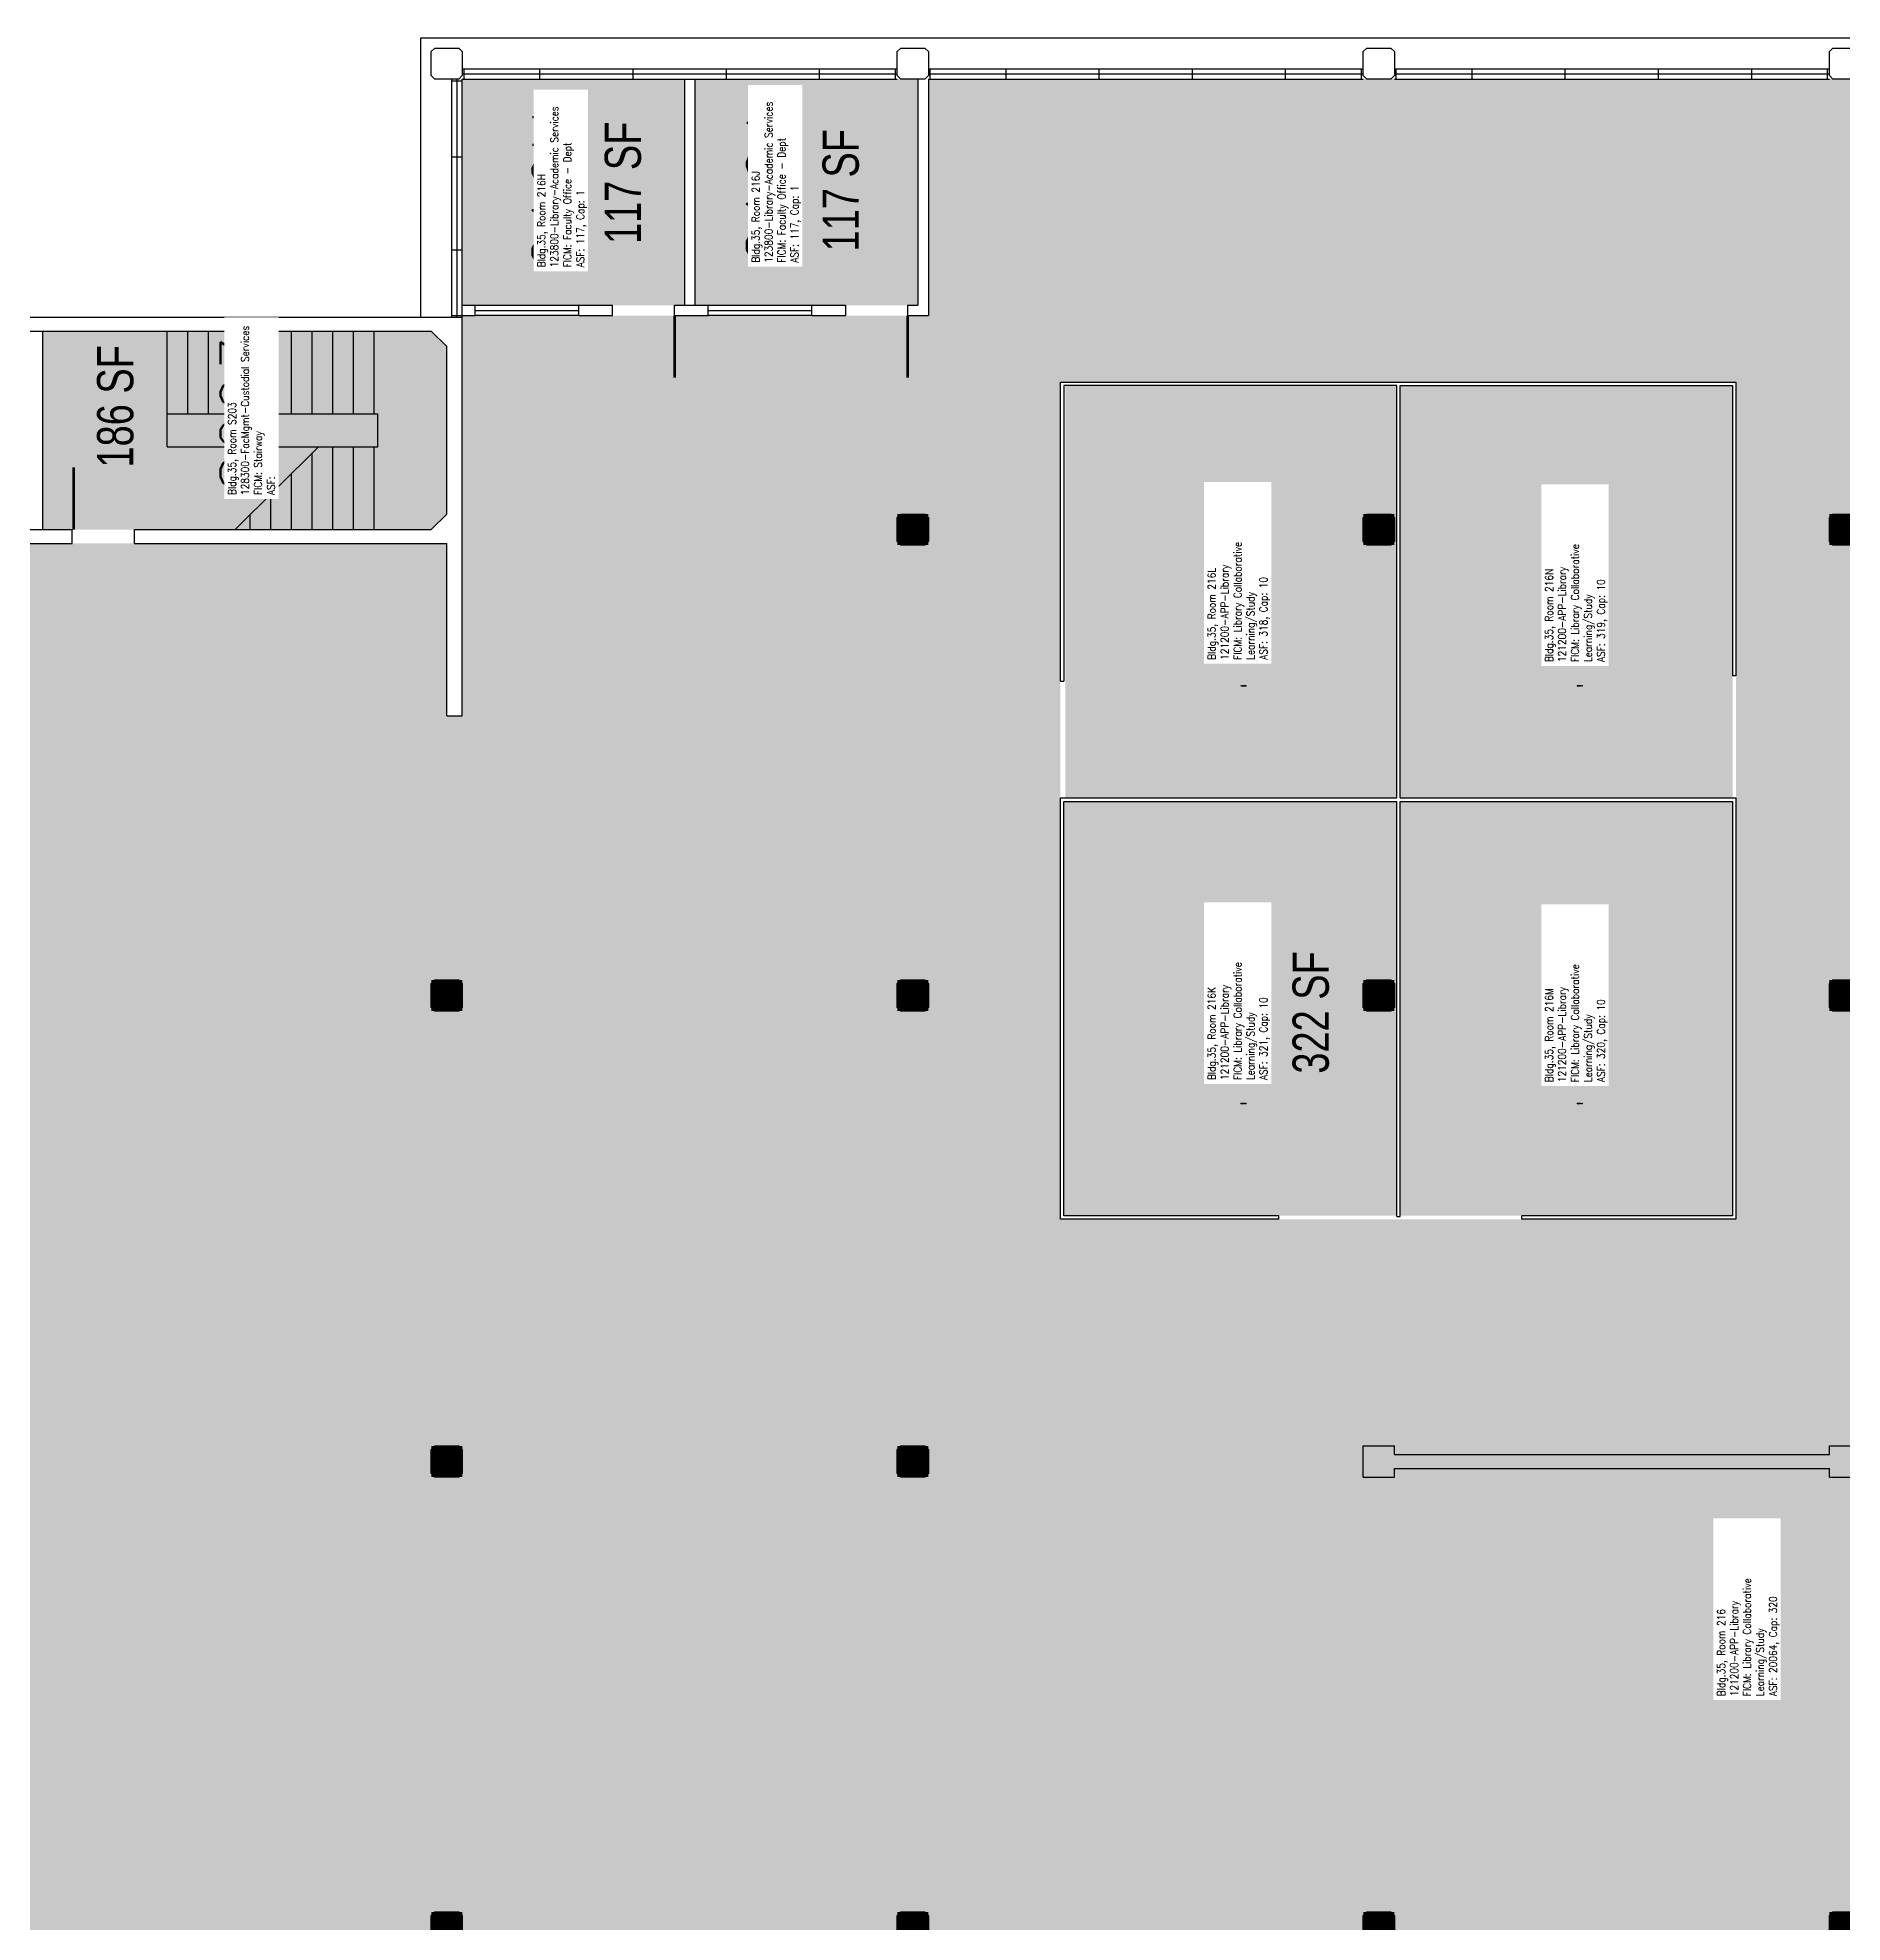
# Model space of a CAD drawing. Header units: inches. Extents: x -234 to 3525, y 0 to 2715.
# Drawn here: x 843 to 1889, y 1623 to 2715 of the extents above; entities that cross this region are included whole.
import ezdxf
from ezdxf.enums import TextEntityAlignment as Align

# ---------------------------------------------------------------- set-up
doc = ezdxf.new("R2010")
doc.units = ezdxf.units.IN
doc.header["$LTSCALE"] = 10
doc.header["$MEASUREMENT"] = 0
doc.layers.get('0').update_dxf_attribs({"linetype": 'CONTINUOUS'})
for name, color, linetype in [('A-COL', 5, 'CONTINUOUS'), ('A-COL-PATT', 7, 'CONTINUOUS'), ('A-DOOR', 2, 'CONTINUOUS'), ('A-FLOR', 3, 'CONTINUOUS'), ('A-GLAZ', 1, 'CONTINUOUS'), ('A-GLAZ-SILL', 2, 'CONTINUOUS'), ('A-IDEN-RNUM', 7, 'CONTINUOUS'), ('A-IDEN-SNUM', 4, 'CONTINUOUS'), ('A-IDEN-VNUM', 4, 'CONTINUOUS'), ('A-ROOF', 2, 'CONTINUOUS'), ('A-WALL', 5, 'CONTINUOUS'), ('AREA-TEXT', 3, 'CONTINUOUS'), ('Rooms-Category-Color', 7, 'CONTINUOUS'), ('Rooms-College-Color', 7, 'CONTINUOUS'), ('Rooms-Department-Color', 7, 'CONTINUOUS'), ('Rooms-Division-Color', 7, 'CONTINUOUS'), ('Rooms-Information', 7, 'CONTINUOUS')]:
    doc.layers.add(name, color=color, linetype=linetype)
doc.styles.add('AREA', font='arial.ttf', dxfattribs={"width": 0.75, "height": 21})
doc.styles.add('ROOMSNUMBER', font='TXT.SHX', dxfattribs={"height": 0.03})
doc.styles.add('ROOMVNUMBER', font='simplex.shx', dxfattribs={"width": 0.85})

# ---------------------------------------------------------------- blocks, each defined once
blk = doc.blocks.new('COL')
at = {"layer": 'A-COL'}
blk.add_lwpolyline([(9, 7), (9, -7), (7, -9), (-7, -9), (-9, -7), (-9, 7), (-7, 9), (7, 9)], close=True, dxfattribs=at)
at = {"layer": 'A-COL-PATT', "const_width": 18}
blk.add_lwpolyline([(0, 9), (0, -9)], dxfattribs=at)

msp = doc.modelspace()

# ---------------------------------------------------------------- hatches: boundary and pattern name
at = {"layer": 'Rooms-Category-Color', "true_color": 0x99d7b2}
for points in [[(810, 1079.4), (810, 1620), (702, 1620), (702, 1623), (651, 1623), (651, 1793), (705, 1793), (705, 2256), (810, 2256), (810, 2422), (1080, 2422), (1080, 2322), (1089, 2322), (1089, 2554), (1359, 2554), (1359, 2691), (1620, 2691), (1620, 2515.4), (1435.5, 2515.4), (1435.5, 2030.4), (2340, 2030.4), (2340, 2515.4), (1948.6, 2515.4), (1948.6, 2030.4), (1826.9, 2030.4), (1826.9, 2515.4), (1620.1, 2515.4), (1620.1, 2691), (2421, 2691), (2421, 2322), (2430, 2322), (2430, 2422), (2700, 2422), (2700, 2322), (2709, 2322), (2709, 2691), (3231, 2691), (3231, 2163), (2967, 2163), (2967, 1635), (2808, 1635), (2808, 1893), (2515, 1893), (2515, 1853), (2521, 1853), (2521, 1458), (2808, 1458), (2808, 1627), (2961, 1627), (2961, 1611), (2979, 1611), (2979, 1621), (3231, 1621), (3231, 1611), (3249, 1611), (3249, 1621), (3339, 1621), (3339, 1095), (2963, 1095), (2963, 1343), (2709, 1343), (2709, 1359), (2691, 1359), (2691, 1341), (2695, 1341), (2695, 1089), (2691, 1089), (2691, 1071), (2700, 1071), (2700, 678), (2433, 678), (2433, 813), (2322, 813), (2322, 1515), (918, 1515), (918, 1401), (1077, 1401), (1077, 1353), (1023, 1353), (1023, 1326), (918, 1326), (918, 1158), (1029, 1158), (1029, 1239), (1188, 1239), (1188, 810), (1185, 810), (1185, 672), (1185.1, 543), (810, 543)], [(1630.4, 2274.5), (1438.3, 2274.5), (1438.3, 2513.4), (1630.4, 2513.4)], [(1632.4, 2274.5), (1824.9, 2274.5), (1824.9, 2513.4), (1632.4, 2513.4)], [(1437.5, 2032.4), (1630.4, 2032.4), (1630.4, 2272.5), (1437.5, 2272.5)], [(1824.9, 2032.4), (1632.4, 2032.4), (1632.4, 2272.5), (1824.9, 2272.5)]]:
    msp.add_hatch(color=253, dxfattribs=at).paths.add_polyline_path(points)
at = {"layer": 'Rooms-Category-Color', "true_color": 0xfa9ba3}
for points in [[(1218, 2691), (1089, 2691), (1089, 2560), (1218, 2560)], [(1224, 2560), (1353, 2560), (1353, 2691), (1224, 2691)]]:
    msp.add_hatch(color=241, dxfattribs=at).paths.add_polyline_path(points)
at = {"layer": 'Rooms-Category-Color', "true_color": 0xadadad}
msp.add_hatch(color=253, dxfattribs=at).paths.add_polyline_path([(858.4, 2430), (862, 2430), (863, 2430), (894.4, 2430), (898, 2430), (899, 2430), (1071, 2430), (1080, 2439), (1080, 2536), (1071, 2545), (894.4, 2545), (858.4, 2545), (846, 2545), (846, 2535.2), (846, 2507.2), (846, 2430)])
at = {"layer": 'Rooms-College-Color', "true_color": 0x80bc67}
for points in [[(810, 1079.4), (810, 1620), (702, 1620), (702, 1623), (651, 1623), (651, 1793), (705, 1793), (705, 2256), (810, 2256), (810, 2422), (1080, 2422), (1080, 2322), (1089, 2322), (1089, 2554), (1359, 2554), (1359, 2691), (1620, 2691), (1620, 2515.4), (1435.5, 2515.4), (1435.5, 2030.4), (2340, 2030.4), (2340, 2515.4), (1948.6, 2515.4), (1948.6, 2030.4), (1826.9, 2030.4), (1826.9, 2515.4), (1620.1, 2515.4), (1620.1, 2691), (2421, 2691), (2421, 2322), (2430, 2322), (2430, 2422), (2700, 2422), (2700, 2322), (2709, 2322), (2709, 2691), (3231, 2691), (3231, 2163), (2967, 2163), (2967, 1635), (2808, 1635), (2808, 1893), (2515, 1893), (2515, 1853), (2521, 1853), (2521, 1458), (2808, 1458), (2808, 1627), (2961, 1627), (2961, 1611), (2979, 1611), (2979, 1621), (3231, 1621), (3231, 1611), (3249, 1611), (3249, 1621), (3339, 1621), (3339, 1095), (2963, 1095), (2963, 1343), (2709, 1343), (2709, 1359), (2691, 1359), (2691, 1341), (2695, 1341), (2695, 1089), (2691, 1089), (2691, 1071), (2700, 1071), (2700, 678), (2433, 678), (2433, 813), (2322, 813), (2322, 1515), (918, 1515), (918, 1401), (1077, 1401), (1077, 1353), (1023, 1353), (1023, 1326), (918, 1326), (918, 1158), (1029, 1158), (1029, 1239), (1188, 1239), (1188, 810), (1185, 810), (1185, 672), (1185.1, 543), (810, 543)], [(1218, 2691), (1089, 2691), (1089, 2560), (1218, 2560)], [(1224, 2560), (1353, 2560), (1353, 2691), (1224, 2691)], [(1630.4, 2274.5), (1438.3, 2274.5), (1438.3, 2513.4), (1630.4, 2513.4)], [(1632.4, 2274.5), (1824.9, 2274.5), (1824.9, 2513.4), (1632.4, 2513.4)], [(1437.5, 2032.4), (1630.4, 2032.4), (1630.4, 2272.5), (1437.5, 2272.5)], [(1824.9, 2032.4), (1632.4, 2032.4), (1632.4, 2272.5), (1824.9, 2272.5)]]:
    msp.add_hatch(color=83, dxfattribs=at).paths.add_polyline_path(points)
at = {"layer": 'Rooms-College-Color', "true_color": 0xadadad}
msp.add_hatch(color=253, dxfattribs=at).paths.add_polyline_path([(858.4, 2430), (862, 2430), (863, 2430), (894.4, 2430), (898, 2430), (899, 2430), (1071, 2430), (1080, 2439), (1080, 2536), (1071, 2545), (894.4, 2545), (858.4, 2545), (846, 2545), (846, 2535.2), (846, 2507.2), (846, 2430)])
at = {"layer": 'Rooms-Department-Color', "true_color": 0x62f98f}
for points in [[(810, 1079.4), (810, 1620), (702, 1620), (702, 1623), (651, 1623), (651, 1793), (705, 1793), (705, 2256), (810, 2256), (810, 2422), (1080, 2422), (1080, 2322), (1089, 2322), (1089, 2554), (1359, 2554), (1359, 2691), (1620, 2691), (1620, 2515.4), (1435.5, 2515.4), (1435.5, 2030.4), (2340, 2030.4), (2340, 2515.4), (1948.6, 2515.4), (1948.6, 2030.4), (1826.9, 2030.4), (1826.9, 2515.4), (1620.1, 2515.4), (1620.1, 2691), (2421, 2691), (2421, 2322), (2430, 2322), (2430, 2422), (2700, 2422), (2700, 2322), (2709, 2322), (2709, 2691), (3231, 2691), (3231, 2163), (2967, 2163), (2967, 1635), (2808, 1635), (2808, 1893), (2515, 1893), (2515, 1853), (2521, 1853), (2521, 1458), (2808, 1458), (2808, 1627), (2961, 1627), (2961, 1611), (2979, 1611), (2979, 1621), (3231, 1621), (3231, 1611), (3249, 1611), (3249, 1621), (3339, 1621), (3339, 1095), (2963, 1095), (2963, 1343), (2709, 1343), (2709, 1359), (2691, 1359), (2691, 1341), (2695, 1341), (2695, 1089), (2691, 1089), (2691, 1071), (2700, 1071), (2700, 678), (2433, 678), (2433, 813), (2322, 813), (2322, 1515), (918, 1515), (918, 1401), (1077, 1401), (1077, 1353), (1023, 1353), (1023, 1326), (918, 1326), (918, 1158), (1029, 1158), (1029, 1239), (1188, 1239), (1188, 810), (1185, 810), (1185, 672), (1185.1, 543), (810, 543)], [(1218, 2691), (1089, 2691), (1089, 2560), (1218, 2560)], [(1224, 2560), (1353, 2560), (1353, 2691), (1224, 2691)], [(1630.4, 2274.5), (1438.3, 2274.5), (1438.3, 2513.4), (1630.4, 2513.4)], [(1632.4, 2274.5), (1824.9, 2274.5), (1824.9, 2513.4), (1632.4, 2513.4)], [(1437.5, 2032.4), (1630.4, 2032.4), (1630.4, 2272.5), (1437.5, 2272.5)], [(1824.9, 2032.4), (1632.4, 2032.4), (1632.4, 2272.5), (1824.9, 2272.5)]]:
    msp.add_hatch(color=91, dxfattribs=at).paths.add_polyline_path(points)
at = {"layer": 'Rooms-Department-Color', "true_color": 0xacacac}
msp.add_hatch(color=253, dxfattribs=at).paths.add_polyline_path([(858.4, 2430), (862, 2430), (863, 2430), (894.4, 2430), (898, 2430), (899, 2430), (1071, 2430), (1080, 2439), (1080, 2536), (1071, 2545), (894.4, 2545), (858.4, 2545), (846, 2545), (846, 2535.2), (846, 2507.2), (846, 2430)])
at = {"layer": 'Rooms-Division-Color', "true_color": 0x62f98f}
for points in [[(810, 1079.4), (810, 1620), (702, 1620), (702, 1623), (651, 1623), (651, 1793), (705, 1793), (705, 2256), (810, 2256), (810, 2422), (1080, 2422), (1080, 2322), (1089, 2322), (1089, 2554), (1359, 2554), (1359, 2691), (1620, 2691), (1620, 2515.4), (1435.5, 2515.4), (1435.5, 2030.4), (2340, 2030.4), (2340, 2515.4), (1948.6, 2515.4), (1948.6, 2030.4), (1826.9, 2030.4), (1826.9, 2515.4), (1620.1, 2515.4), (1620.1, 2691), (2421, 2691), (2421, 2322), (2430, 2322), (2430, 2422), (2700, 2422), (2700, 2322), (2709, 2322), (2709, 2691), (3231, 2691), (3231, 2163), (2967, 2163), (2967, 1635), (2808, 1635), (2808, 1893), (2515, 1893), (2515, 1853), (2521, 1853), (2521, 1458), (2808, 1458), (2808, 1627), (2961, 1627), (2961, 1611), (2979, 1611), (2979, 1621), (3231, 1621), (3231, 1611), (3249, 1611), (3249, 1621), (3339, 1621), (3339, 1095), (2963, 1095), (2963, 1343), (2709, 1343), (2709, 1359), (2691, 1359), (2691, 1341), (2695, 1341), (2695, 1089), (2691, 1089), (2691, 1071), (2700, 1071), (2700, 678), (2433, 678), (2433, 813), (2322, 813), (2322, 1515), (918, 1515), (918, 1401), (1077, 1401), (1077, 1353), (1023, 1353), (1023, 1326), (918, 1326), (918, 1158), (1029, 1158), (1029, 1239), (1188, 1239), (1188, 810), (1185, 810), (1185, 672), (1185.1, 543), (810, 543)], [(1218, 2691), (1089, 2691), (1089, 2560), (1218, 2560)], [(1224, 2560), (1353, 2560), (1353, 2691), (1224, 2691)], [(1630.4, 2274.5), (1438.3, 2274.5), (1438.3, 2513.4), (1630.4, 2513.4)], [(1632.4, 2274.5), (1824.9, 2274.5), (1824.9, 2513.4), (1632.4, 2513.4)], [(1437.5, 2032.4), (1630.4, 2032.4), (1630.4, 2272.5), (1437.5, 2272.5)], [(1824.9, 2032.4), (1632.4, 2032.4), (1632.4, 2272.5), (1824.9, 2272.5)]]:
    msp.add_hatch(color=91, dxfattribs=at).paths.add_polyline_path(points)
at = {"layer": 'Rooms-Division-Color', "true_color": 0xadadad}
msp.add_hatch(color=253, dxfattribs=at).paths.add_polyline_path([(858.4, 2430), (862, 2430), (863, 2430), (894.4, 2430), (898, 2430), (899, 2430), (1071, 2430), (1080, 2439), (1080, 2536), (1071, 2545), (894.4, 2545), (858.4, 2545), (846, 2545), (846, 2535.2), (846, 2507.2), (846, 2430)])

# ---------------------------------------------------------------- linework, layer by layer
at = {"layer": 'A-DOOR'}
for points in [[(1212, 2554, 1.5, 1.5, 0), (1212, 2518, 0, 0, 0), (1211.3, 2518, 0, 0, -0.387439), (1176, 2554, 0, 0, -0.414214)], [(1347, 2554, 1.5, 1.5, 0), (1347, 2518, 0, 0, 0), (1346.3, 2518, 0, 0, -0.387439), (1311, 2554, 0, 0, -0.414214)], [(863.8, 2430, 1.5, 1.5, 0), (863.8, 2466, 0, 0, 0), (864.5, 2466, 0, 0, -0.414214), (899, 2428.5, 0, 0, -0.414214)]]:
    msp.add_lwpolyline(points, format="xyseb", dxfattribs=at)
at = {"layer": 'A-FLOR'}
for p, q in [((918, 2478), (918, 2545)), ((930, 2497), (930, 2545)), ((942, 2497), (942, 2545)), ((954, 2497), (954, 2545)), ((966, 2497), (966, 2545)), ((978, 2497), (978, 2545)), ((990, 2497), (990, 2545)), ((1002, 2497), (1002, 2545)), ((1014, 2497), (1014, 2545)), ((1026, 2497), (1026, 2545)), ((1038, 2497), (1038, 2545)), ((918, 2497), (1040, 2497)), ((1040, 2478), (1040, 2497)), ((918, 2478), (1040, 2478)), ((957.3, 2429.8), (1005.6, 2478)), ((1002, 2430), (1002, 2474.4)), ((1014, 2430), (1014, 2478)), ((1026, 2430), (1026, 2478)), ((1038, 2430), (1038, 2478)), ((990, 2430), (990, 2462.4)), ((978, 2430), (978, 2450.4)), ((966, 2430), (966, 2438.4))]:
    msp.add_line(p, q, dxfattribs=at)
for points in [[(1435.5, 2342.1), (1435.5, 2515.4), (1826.9, 2515.4), (1826.9, 2345.2)], [(1630.4, 2274.5), (1630.4, 2513.4), (1437.5, 2513.4), (1437.5, 2342.1)], [(1632.4, 2513.4), (1824.9, 2513.4), (1824.9, 2345.2)], [(1632.4, 2274.5), (1632.4, 2513.4)], [(1435.5, 2342.1), (1437.5, 2342.1)], [(1826.9, 2345.2), (1824.9, 2345.2)], [(1562, 2030.4), (1435.5, 2030.4), (1435.5, 2274.5), (1630.4, 2274.5)], [(1562, 2032.4), (1437.5, 2032.4), (1437.5, 2272.5), (1630.4, 2272.5)], [(1630.4, 2032), (1630.4, 2272.5)], [(1632.4, 2274.5), (1826.9, 2274.5), (1826.9, 2030.4), (1702.8, 2030.4)], [(1632.4, 2032), (1632.4, 2272.5)], [(1632.4, 2272.5), (1824.9, 2272.5)], [(1824.9, 2272.5), (1824.9, 2032.4), (1702.8, 2032.4)], [(1562, 2030.4), (1562, 2032.4)], [(1630.4, 2032), (1632.4, 2032)], [(1702.8, 2030.4), (1702.8, 2032.4)]]:
    msp.add_lwpolyline(points, dxfattribs=at)
at = {"layer": 'A-GLAZ'}
for p, q in [((1083, 2690), (1089, 2690)), ((1086, 2553), (1086, 2691)), ((1089, 2694), (1341, 2694)), ((1090, 2691), (1090, 2697)), ((1134, 2691), (1134, 2697)), ((1188, 2691), (1188, 2697)), ((1242, 2691), (1242, 2697)), ((1296, 2691), (1296, 2697)), ((1340, 2691), (1340, 2697)), ((1359, 2694), (1611, 2694)), ((1360, 2691), (1360, 2697)), ((1404, 2691), (1404, 2697)), ((1458, 2691), (1458, 2697)), ((1512, 2691), (1512, 2697)), ((1566, 2691), (1566, 2697)), ((1610, 2691), (1610, 2697)), ((1629, 2694), (1881, 2694)), ((1630, 2691), (1630, 2697)), ((1674, 2691), (1674, 2697)), ((1728, 2691), (1728, 2697)), ((1782, 2691), (1782, 2697)), ((1836, 2691), (1836, 2697)), ((1880, 2691), (1880, 2697)), ((1083, 2646), (1089, 2646)), ((1083, 2592), (1089, 2592)), ((1096.5, 2557), (1156.5, 2557)), ((1231.5, 2557), (1291.5, 2557)), ((1083, 2554), (1089, 2554))]:
    msp.add_line(p, q, dxfattribs=at)
at = {"layer": 'A-GLAZ-SILL'}
for p, q in [((1083, 2553), (1083, 2691)), ((1089, 2697), (1341, 2697)), ((1089, 2691), (1341, 2691)), ((1089, 2553), (1089, 2691)), ((1359, 2697), (1611, 2697)), ((1359, 2691), (1611, 2691)), ((1629, 2697), (1881, 2697)), ((1629, 2691), (1881, 2691)), ((1096.5, 2560), (1156.5, 2560)), ((1231.5, 2560), (1291.5, 2560)), ((1156.5, 2554), (1096.5, 2554)), ((1291.5, 2554), (1231.5, 2554))]:
    msp.add_line(p, q, dxfattribs=at)
at = {"layer": 'A-ROOF'}
for p, q in [((1065, 2715), (2445, 2715)), ((1065, 2553), (1065, 2715))]:
    msp.add_line(p, q, dxfattribs=at)
at = {"layer": 'A-WALL'}
for p, q in [((1071, 2707), (1073, 2709)), ((1073, 2709), (1087, 2709)), ((1087, 2709), (1089, 2707)), ((1071, 2693), (1071, 2707)), ((1089, 2707), (1089, 2693)), ((1073, 2691), (1071, 2693)), ((1087, 2691), (1073, 2691)), ((1089, 2693), (1087, 2691)), ((1218, 2560), (1218, 2691)), ((1224, 2560), (1224, 2691)), ((1353, 2691), (1353, 2560)), ((1359, 2691), (1359, 2554)), ((1089, 2560), (1096.5, 2560)), ((1096.5, 2554), (1096.5, 2560)), ((1156.5, 2560), (1176, 2560)), ((1156.5, 2554), (1156.5, 2560)), ((1176, 2554), (1176, 2560)), ((1212, 2560), (1231.5, 2560)), ((1212, 2554), (1212, 2560)), ((1231.5, 2554), (1231.5, 2560)), ((1291.5, 2560), (1311, 2560)), ((1291.5, 2554), (1291.5, 2560)), ((1311, 2560), (1311, 2554)), ((1347, 2560), (1353, 2560)), ((1347, 2560), (1347, 2554)), ((802, 2553), (1089, 2553)), ((810, 2545), (1071, 2545)), ((846, 2430), (846, 2545)), ((1071, 2545), (1080, 2536)), ((1089, 2554), (1096.5, 2554)), ((1089, 2322), (1089, 2553)), ((1156.5, 2554), (1176, 2554)), ((1212, 2554), (1231.5, 2554)), ((1291.5, 2554), (1311, 2554)), ((1347, 2554), (1359, 2554)), ((1080, 2439), (1080, 2536)), ((1080, 2439), (1071, 2430)), ((810, 2430), (863, 2430)), ((863, 2422), (863, 2430)), ((899, 2422), (899, 2430)), ((899, 2430), (1071, 2430)), ((810, 2422), (863, 2422)), ((899, 2422), (1080, 2422)), ((1080, 2322), (1080, 2422)), ((1080, 2322), (1089, 2322)), ((1611, 1899), (1629, 1899)), ((1611, 1881), (1611, 1899)), ((1629, 1894), (1629, 1899)), ((1629, 1894), (1881, 1894)), ((1881, 1899), (1899, 1899)), ((1881, 1894), (1881, 1899)), ((1611, 1881), (1629, 1881)), ((1629, 1886), (1881, 1886)), ((1629, 1881), (1629, 1886)), ((1881, 1881), (1881, 1886)), ((1881, 1881), (1899, 1881))]:
    msp.add_line(p, q, dxfattribs=at)
for points in [[(1359, 2707), (1359, 2693), (1357, 2691), (1343, 2691), (1341, 2693), (1341, 2707), (1343, 2709), (1357, 2709)], [(1629, 2707), (1629, 2693), (1627, 2691), (1613, 2691), (1611, 2693), (1611, 2707), (1613, 2709), (1627, 2709)], [(1899, 2707), (1899, 2693), (1897, 2691), (1883, 2691), (1881, 2693), (1881, 2707), (1883, 2709), (1897, 2709)]]:
    msp.add_lwpolyline(points, close=True, dxfattribs=at)

# ---------------------------------------------------------------- block references
at = {"xscale": 0.9999999962747097, "yscale": 0.9999999962747097, "zscale": 0.9999999962747097}
for p in [(1350, 2430), (1620, 2430), (1890, 2430), (1080, 2160), (1350, 2160), (1620, 2160), (1890, 2160), (1080, 1890), (1350, 1890), (1080, 1620), (1350, 1620), (1620, 1620), (1890, 1620)]:
    msp.add_blockref('COL', p, dxfattribs=at)

# ---------------------------------------------------------------- texts
at = {"layer": 'A-IDEN-RNUM', "style": 'ROOMSNUMBER'}
for s, p in [('0216-H0', (1142.8, 2597.8)), ('0216-J0', (1267.3, 2598.6)), ('S203-00', (965.7, 2496.2)), ('0216-L0', (1541.6, 2339.5)), ('0216-N0', (1736.4, 2339.5)), ('0216-K0', (1541.6, 2097.4)), ('0216-M0', (1736.4, 2097.4))]:
    msp.add_text(s, height=0.36, rotation=360, dxfattribs=at).set_placement(p, align=Align.MIDDLE)
at = {"layer": 'A-IDEN-SNUM', "style": 'ROOMSNUMBER'}
for s, p in [('03500216H0', (1142.8, 2597.8)), ('03500216J0', (1267.3, 2598.6)), ('0350S20300', (965.7, 2496.2)), ('03500216L0', (1541.6, 2339.5)), ('03500216N0', (1736.4, 2339.5)), ('03500216K0', (1541.6, 2097.4)), ('03500216M0', (1736.4, 2097.4))]:
    msp.add_text(s, height=0.36, rotation=360, dxfattribs=at).set_placement(p, align=Align.MIDDLE)
at = {"layer": 'A-IDEN-VNUM', "style": 'ROOMVNUMBER', "width": 0.85}
for s, p in [('216H', (1145.4, 2626.5)), ('216J', (1269.5, 2626.7)), ('216L', (1541.1, 2397.8)), ('216N', (1736.6, 2397.8)), ('216K', (1541.1, 2155.7)), ('216M', (1736.6, 2155.7)), ('216', (1836.4, 1785.3))]:
    msp.add_text(s, height=31.5, rotation=90, dxfattribs=at).set_placement(p, align=Align.MIDDLE)
msp.add_text('S203', height=31.5, rotation=90, dxfattribs=at).set_placement((964.7, 2497.2), align=Align.MIDDLE_CENTER)
at = {"layer": 'AREA-TEXT', "style": 'AREA', "width": 0.75}
for s, p in [('117 SF', (1182, 2630.9)), ('117 SF', (1308.2, 2626.6)), ('186 SF', (887.9, 2501.4)), ('319 SF', (1534.4, 2393.9)), ('319 SF', (1727.8, 2393.9)), ('322 SF', (1580.5, 2150.2)), ('321 SF', (1728.6, 2152.4))]:
    msp.add_text(s, height=21, rotation=90, dxfattribs=at).set_placement(p, align=Align.MIDDLE_CENTER)

# ---------------------------------------------------------------- next in the draw order: texts
at = {"layer": 'Rooms-Information', "char_height": 4.5, "width": 100.8, "attachment_point": 7, "rotation": 90, "style": 'ROOMVNUMBER', "bg_fill": 3, "box_fill_scale": 1.5, "bg_fill_color": 256, "bg_fill_true_color": 13158600, "bg_fill_transparency": 0}
for s, insert in [('Bldg.35, Room 216J^M^J123800-Library-Academic Services^M^JFICM: Faculty Office - Dept^M^JASF: 117, Cap: 1', (1285.2, 2584.6)), ('Bldg.35, Room 216H^M^J123800-Library-Academic Services^M^JFICM: Faculty Office - Dept^M^JASF: 117, Cap: 1', (1161.1, 2581.9)), ('Bldg.35, Room S203^M^J128300-FacMgmt-Custodial Services^M^JFICM: Stairway^M^JASF: ', (980.4, 2450)), ('Bldg.35, Room 216L^M^J121200-APP-Library^M^JFICM: Library Collaborative Learning/Study^M^JASF: 318, Cap: 10', (1556.9, 2354.5)), ('Bldg.35, Room 216N^M^J121200-APP-Library^M^JFICM: Library Collaborative Learning/Study^M^JASF: 319, Cap: 10', (1752.4, 2353.2)), ('Bldg.35, Room 216K^M^J121200-APP-Library^M^JFICM: Library Collaborative Learning/Study^M^JASF: 321, Cap: 10', (1556.9, 2111)), ('Bldg.35, Room 216M^M^J121200-APP-Library^M^JFICM: Library Collaborative Learning/Study^M^JASF: 320, Cap: 10', (1752.4, 2109.8)), ('Bldg.35, Room 216^M^J121200-APP-Library^M^JFICM: Library Collaborative Learning/Study^M^JASF: 20064, Cap: 320', (1852.1, 1754))]:
    msp.add_mtext(s, dxfattribs=dict(at, insert=insert))

doc.saveas('drawing.dxf')
